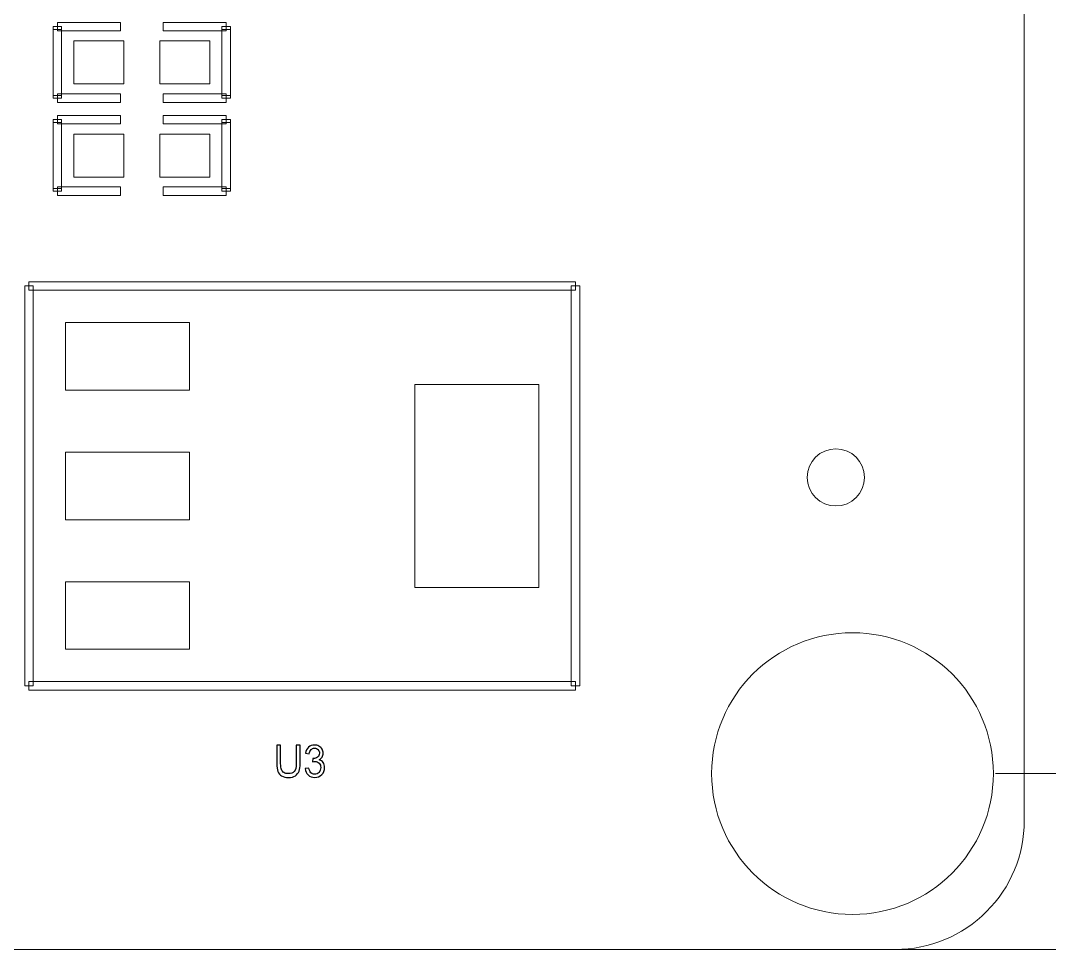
# Model space of a CAD drawing. Header units: millimetres. Extents: x -29.3 to 38.7, y -13.5 to 48.8.
# Drawn here: x 3.3 to 21.56, y -13.54 to 2.95 of the extents above; entities that cross this region are included whole.
import ezdxf

# ---------------------------------------------------------------- set-up
doc = ezdxf.new("R2010")
doc.units = ezdxf.units.MM
doc.header["$MEASUREMENT"] = 0
for name, color, linetype in [('BG_OUTLINE', 7, 'Continuous'), ('PG_SILKSCREEN_TOP', 7, 'Continuous'), ('PIN_TOP', 7, 'Continuous'), ('RD_SILKSCREEN_TOP', 7, 'Continuous')]:
    doc.layers.add(name, color=color, linetype=linetype)

msp = doc.modelspace()

# ---------------------------------------------------------------- linework, layer by layer
at = {"layer": 'BG_OUTLINE', "lineweight": 9}
msp.add_open_spline([(-29.3483, -13.5394), (-29.3483, -13.5394), (18.625, -13.5394), (18.625, -13.5394), (18.625, -13.5394), (18.625, -13.5394), (18.8256, -13.5394), (18.8256, -13.5394), (18.8256, -13.5394), (19.4323, -13.539), (20.014, -13.2977), (20.4427, -12.8684), (20.4427, -12.8684), (20.8714, -12.4392), (21.112, -11.8601), (21.1116, -11.2534), (21.1116, -11.2534), (21.1116, -11.2534), (21.1116, 35.2286), (21.1116, 35.2286), (21.1116, 35.2286), (21.1112, 35.8353), (20.8699, 36.4169), (20.4406, 36.8456), (20.4406, 36.8456), (20.0114, 37.2744), (19.4323, 37.515), (18.8256, 37.5146), (18.8256, 37.5146), (18.8256, 37.5146), (-29.3483, 37.5146), (-29.3483, 37.5146), (-29.3483, 37.5146), (-29.3483, 37.5146), (-29.3483, -13.5394), (-29.3483, -13.5394)], degree=3, knots=[0, 0, 0, 0, 0.1111111, 0.1111111, 0.1111111, 0.1111111, 0.2222222, 0.2222222, 0.2222222, 0.2222222, 0.3333333, 0.3333333, 0.3333333, 0.3333333, 0.4444444, 0.4444444, 0.4444444, 0.4444444, 0.5555556, 0.5555556, 0.5555556, 0.5555556, 0.6666667, 0.6666667, 0.6666667, 0.6666667, 0.7777778, 0.7777778, 0.7777778, 0.7777778, 0.8888889, 0.8888889, 0.8888889, 0.8888889, 1, 1, 1, 1], dxfattribs=at)
at = {"layer": 'BG_OUTLINE', "lineweight": 20}
for points in [[(20.6038, -10.4177), (20.6038, -10.4177), (31.7527, -10.4177), (31.7527, -10.4177)], [(-0.5291, -13.5394), (-0.5291, -13.5394), (38.7026, -13.5394), (38.7026, -13.5394)]]:
    msp.add_open_spline(points, degree=3, dxfattribs=at)
at = {"layer": 'PG_SILKSCREEN_TOP', "lineweight": 9}
for points in [[(4.0273, 2.7903), (4.0273, 2.7903), (3.8749, 2.7903), (3.8749, 2.7903), (3.8749, 2.7903), (3.8749, 2.7903), (3.8749, 2.8411), (3.8749, 2.8411), (3.8749, 2.8411), (3.8749, 2.8411), (4.0273, 2.8411), (4.0273, 2.8411), (4.0273, 2.8411), (4.0273, 2.8411), (4.0273, 2.7903), (4.0273, 2.7903)], [(4.0273, 1.6219), (4.0273, 1.6219), (3.8749, 1.6219), (3.8749, 1.6219), (3.8749, 1.6219), (3.8749, 1.6219), (3.8749, 2.7903), (3.8749, 2.7903), (3.8749, 2.7903), (3.8749, 2.7903), (4.0273, 2.7903), (4.0273, 2.7903), (4.0273, 2.7903), (4.0273, 2.7903), (4.0273, 1.6219), (4.0273, 1.6219)], [(3.9511, 2.7649), (3.9511, 2.7649), (3.9511, 2.9173), (3.9511, 2.9173), (3.9511, 2.9173), (3.9511, 2.9173), (5.0687, 2.9173), (5.0687, 2.9173), (5.0687, 2.9173), (5.0687, 2.9173), (5.0687, 2.7649), (5.0687, 2.7649), (5.0687, 2.7649), (5.0687, 2.7649), (3.9511, 2.7649), (3.9511, 2.7649)], [(6.9483, 2.9173), (6.9483, 2.9173), (6.9483, 2.7649), (6.9483, 2.7649), (6.9483, 2.7649), (6.9483, 2.7649), (5.8307, 2.7649), (5.8307, 2.7649), (5.8307, 2.7649), (5.8307, 2.7649), (5.8307, 2.9173), (5.8307, 2.9173), (5.8307, 2.9173), (5.8307, 2.9173), (6.9483, 2.9173), (6.9483, 2.9173)], [(7.0245, 2.7903), (7.0245, 2.7903), (6.8721, 2.7903), (6.8721, 2.7903), (6.8721, 2.7903), (6.8721, 2.7903), (6.8721, 2.8411), (6.8721, 2.8411), (6.8721, 2.8411), (6.8721, 2.8411), (7.0245, 2.8411), (7.0245, 2.8411), (7.0245, 2.8411), (7.0245, 2.8411), (7.0245, 2.7903), (7.0245, 2.7903)], [(7.0245, 1.6219), (7.0245, 1.6219), (6.8721, 1.6219), (6.8721, 1.6219), (6.8721, 1.6219), (6.8721, 1.6219), (6.8721, 2.7903), (6.8721, 2.7903), (6.8721, 2.7903), (6.8721, 2.7903), (7.0245, 2.7903), (7.0245, 2.7903), (7.0245, 2.7903), (7.0245, 2.7903), (7.0245, 1.6219), (7.0245, 1.6219)], [(5.0687, 1.6473), (5.0687, 1.6473), (5.0687, 1.4949), (5.0687, 1.4949), (5.0687, 1.4949), (5.0687, 1.4949), (3.9511, 1.4949), (3.9511, 1.4949), (3.9511, 1.4949), (3.9511, 1.4949), (3.9511, 1.6473), (3.9511, 1.6473), (3.9511, 1.6473), (3.9511, 1.6473), (5.0687, 1.6473), (5.0687, 1.6473)], [(5.8307, 1.4949), (5.8307, 1.4949), (5.8307, 1.6473), (5.8307, 1.6473), (5.8307, 1.6473), (5.8307, 1.6473), (6.9483, 1.6473), (6.9483, 1.6473), (6.9483, 1.6473), (6.9483, 1.6473), (6.9483, 1.4949), (6.9483, 1.4949), (6.9483, 1.4949), (6.9483, 1.4949), (5.8307, 1.4949), (5.8307, 1.4949)], [(4.0273, 1.5711), (4.0273, 1.5711), (3.8749, 1.5711), (3.8749, 1.5711), (3.8749, 1.5711), (3.8749, 1.5711), (3.8749, 1.6219), (3.8749, 1.6219), (3.8749, 1.6219), (3.8749, 1.6219), (4.0273, 1.6219), (4.0273, 1.6219), (4.0273, 1.6219), (4.0273, 1.6219), (4.0273, 1.5711), (4.0273, 1.5711)], [(7.0245, 1.5711), (7.0245, 1.5711), (6.8721, 1.5711), (6.8721, 1.5711), (6.8721, 1.5711), (6.8721, 1.5711), (6.8721, 1.6219), (6.8721, 1.6219), (6.8721, 1.6219), (6.8721, 1.6219), (7.0245, 1.6219), (7.0245, 1.6219), (7.0245, 1.6219), (7.0245, 1.6219), (7.0245, 1.5711), (7.0245, 1.5711)], [(3.8749, 1.1901), (3.8749, 1.1901), (4.0273, 1.1901), (4.0273, 1.1901), (4.0273, 1.1901), (4.0273, 1.1901), (4.0273, 1.1393), (4.0273, 1.1393), (4.0273, 1.1393), (4.0273, 1.1393), (3.8749, 1.1393), (3.8749, 1.1393), (3.8749, 1.1393), (3.8749, 1.1393), (3.8749, 1.1901), (3.8749, 1.1901)], [(3.8749, 1.1393), (3.8749, 1.1393), (4.0273, 1.1393), (4.0273, 1.1393), (4.0273, 1.1393), (4.0273, 1.1393), (4.0273, -0.0291), (4.0273, -0.0291), (4.0273, -0.0291), (4.0273, -0.0291), (3.8749, -0.0291), (3.8749, -0.0291), (3.8749, -0.0291), (3.8749, -0.0291), (3.8749, 1.1393), (3.8749, 1.1393)], [(5.0687, 1.2663), (5.0687, 1.2663), (5.0687, 1.1139), (5.0687, 1.1139), (5.0687, 1.1139), (5.0687, 1.1139), (3.9511, 1.1139), (3.9511, 1.1139), (3.9511, 1.1139), (3.9511, 1.1139), (3.9511, 1.2663), (3.9511, 1.2663), (3.9511, 1.2663), (3.9511, 1.2663), (5.0687, 1.2663), (5.0687, 1.2663)], [(5.8307, 1.1139), (5.8307, 1.1139), (5.8307, 1.2663), (5.8307, 1.2663), (5.8307, 1.2663), (5.8307, 1.2663), (6.9483, 1.2663), (6.9483, 1.2663), (6.9483, 1.2663), (6.9483, 1.2663), (6.9483, 1.1139), (6.9483, 1.1139), (6.9483, 1.1139), (6.9483, 1.1139), (5.8307, 1.1139), (5.8307, 1.1139)], [(6.8721, 1.1901), (6.8721, 1.1901), (7.0245, 1.1901), (7.0245, 1.1901), (7.0245, 1.1901), (7.0245, 1.1901), (7.0245, 1.1393), (7.0245, 1.1393), (7.0245, 1.1393), (7.0245, 1.1393), (6.8721, 1.1393), (6.8721, 1.1393), (6.8721, 1.1393), (6.8721, 1.1393), (6.8721, 1.1901), (6.8721, 1.1901)], [(6.8721, 1.1393), (6.8721, 1.1393), (7.0245, 1.1393), (7.0245, 1.1393), (7.0245, 1.1393), (7.0245, 1.1393), (7.0245, -0.0291), (7.0245, -0.0291), (7.0245, -0.0291), (7.0245, -0.0291), (6.8721, -0.0291), (6.8721, -0.0291), (6.8721, -0.0291), (6.8721, -0.0291), (6.8721, 1.1393), (6.8721, 1.1393)], [(3.8749, -0.0291), (3.8749, -0.0291), (4.0273, -0.0291), (4.0273, -0.0291), (4.0273, -0.0291), (4.0273, -0.0291), (4.0273, -0.0799), (4.0273, -0.0799), (4.0273, -0.0799), (4.0273, -0.0799), (3.8749, -0.0799), (3.8749, -0.0799), (3.8749, -0.0799), (3.8749, -0.0799), (3.8749, -0.0291), (3.8749, -0.0291)], [(3.9511, -0.1561), (3.9511, -0.1561), (3.9511, -0.0037), (3.9511, -0.0037), (3.9511, -0.0037), (3.9511, -0.0037), (5.0687, -0.0037), (5.0687, -0.0037), (5.0687, -0.0037), (5.0687, -0.0037), (5.0687, -0.1561), (5.0687, -0.1561), (5.0687, -0.1561), (5.0687, -0.1561), (3.9511, -0.1561), (3.9511, -0.1561)], [(6.9483, -0.0037), (6.9483, -0.0037), (6.9483, -0.1561), (6.9483, -0.1561), (6.9483, -0.1561), (6.9483, -0.1561), (5.8307, -0.1561), (5.8307, -0.1561), (5.8307, -0.1561), (5.8307, -0.1561), (5.8307, -0.0037), (5.8307, -0.0037), (5.8307, -0.0037), (5.8307, -0.0037), (6.9483, -0.0037), (6.9483, -0.0037)], [(6.8721, -0.0291), (6.8721, -0.0291), (7.0245, -0.0291), (7.0245, -0.0291), (7.0245, -0.0291), (7.0245, -0.0291), (7.0245, -0.0799), (7.0245, -0.0799), (7.0245, -0.0799), (7.0245, -0.0799), (6.8721, -0.0799), (6.8721, -0.0799), (6.8721, -0.0799), (6.8721, -0.0799), (6.8721, -0.0291), (6.8721, -0.0291)], [(3.371, -1.7624), (3.371, -1.7624), (3.5234, -1.7624), (3.5234, -1.7624), (3.5234, -1.7624), (3.5234, -1.7624), (3.5234, -8.8622), (3.5234, -8.8622), (3.5234, -8.8622), (3.5234, -8.8622), (3.371, -8.8622), (3.371, -8.8622), (3.371, -8.8622), (3.371, -8.8622), (3.371, -1.7624), (3.371, -1.7624)], [(13.1469, -1.6862), (13.1469, -1.6862), (13.1469, -1.8386), (13.1469, -1.8386), (13.1469, -1.8386), (13.1469, -1.8386), (3.4472, -1.8386), (3.4472, -1.8386), (3.4472, -1.8386), (3.4472, -1.8386), (3.4472, -1.6862), (3.4472, -1.6862), (3.4472, -1.6862), (3.4472, -1.6862), (13.1469, -1.6862), (13.1469, -1.6862)], [(13.2231, -8.8622), (13.2231, -8.8622), (13.0707, -8.8622), (13.0707, -8.8622), (13.0707, -8.8622), (13.0707, -8.8622), (13.0707, -1.7624), (13.0707, -1.7624), (13.0707, -1.7624), (13.0707, -1.7624), (13.2231, -1.7624), (13.2231, -1.7624), (13.2231, -1.7624), (13.2231, -1.7624), (13.2231, -8.8622), (13.2231, -8.8622)], [(3.4472, -8.9384), (3.4472, -8.9384), (3.4472, -8.786), (3.4472, -8.786), (3.4472, -8.786), (3.4472, -8.786), (13.1469, -8.786), (13.1469, -8.786), (13.1469, -8.786), (13.1469, -8.786), (13.1469, -8.9384), (13.1469, -8.9384), (13.1469, -8.9384), (13.1469, -8.9384), (3.4472, -8.9384), (3.4472, -8.9384)]]:
    msp.add_open_spline(points, degree=3, knots=[0, 0, 0, 0, 0.25, 0.25, 0.25, 0.25, 0.5, 0.5, 0.5, 0.5, 0.75, 0.75, 0.75, 0.75, 1, 1, 1, 1], dxfattribs=at)
at = {"layer": 'PIN_TOP', "lineweight": 9}
for points in [[(4.2432, 1.8286), (4.2432, 1.8286), (4.2432, 2.5906), (4.2432, 2.5906), (4.2432, 2.5906), (4.2432, 2.5906), (5.1322, 2.5906), (5.1322, 2.5906), (5.1322, 2.5906), (5.1322, 2.5906), (5.1322, 1.8286), (5.1322, 1.8286), (5.1322, 1.8286), (5.1322, 1.8286), (4.2432, 1.8286), (4.2432, 1.8286)], [(5.7672, 1.8286), (5.7672, 1.8286), (5.7672, 2.5906), (5.7672, 2.5906), (5.7672, 2.5906), (5.7672, 2.5906), (6.6562, 2.5906), (6.6562, 2.5906), (6.6562, 2.5906), (6.6562, 2.5906), (6.6562, 1.8286), (6.6562, 1.8286), (6.6562, 1.8286), (6.6562, 1.8286), (5.7672, 1.8286), (5.7672, 1.8286)], [(5.1322, 0.9325), (5.1322, 0.9325), (5.1322, 0.1705), (5.1322, 0.1705), (5.1322, 0.1705), (5.1322, 0.1705), (4.2432, 0.1705), (4.2432, 0.1705), (4.2432, 0.1705), (4.2432, 0.1705), (4.2432, 0.9325), (4.2432, 0.9325), (4.2432, 0.9325), (4.2432, 0.9325), (5.1322, 0.9325), (5.1322, 0.9325)], [(6.6562, 0.9325), (6.6562, 0.9325), (6.6562, 0.1705), (6.6562, 0.1705), (6.6562, 0.1705), (6.6562, 0.1705), (5.7672, 0.1705), (5.7672, 0.1705), (5.7672, 0.1705), (5.7672, 0.1705), (5.7672, 0.9325), (5.7672, 0.9325), (5.7672, 0.9325), (5.7672, 0.9325), (6.6562, 0.9325), (6.6562, 0.9325)], [(4.0983, -2.4124), (4.0983, -2.4124), (6.2982, -2.4124), (6.2982, -2.4124), (6.2982, -2.4124), (6.2982, -2.4124), (6.2982, -3.6123), (6.2982, -3.6123), (6.2982, -3.6123), (6.2982, -3.6123), (4.0983, -3.6123), (4.0983, -3.6123), (4.0983, -3.6123), (4.0983, -3.6123), (4.0983, -2.4124), (4.0983, -2.4124)], [(10.2982, -3.5124), (10.2982, -3.5124), (12.4981, -3.5124), (12.4981, -3.5124), (12.4981, -3.5124), (12.4981, -3.5124), (12.4981, -7.1123), (12.4981, -7.1123), (12.4981, -7.1123), (12.4981, -7.1123), (10.2982, -7.1123), (10.2982, -7.1123), (10.2982, -7.1123), (10.2982, -7.1123), (10.2982, -3.5124), (10.2982, -3.5124)], [(4.0983, -4.7124), (4.0983, -4.7124), (6.2982, -4.7124), (6.2982, -4.7124), (6.2982, -4.7124), (6.2982, -4.7124), (6.2982, -5.9123), (6.2982, -5.9123), (6.2982, -5.9123), (6.2982, -5.9123), (4.0983, -5.9123), (4.0983, -5.9123), (4.0983, -5.9123), (4.0983, -5.9123), (4.0983, -4.7124), (4.0983, -4.7124)], [(18.2767, -5.1599), (18.2767, -4.8794), (18.0493, -4.6519), (17.7687, -4.6519), (17.7687, -4.6519), (17.4882, -4.6519), (17.2607, -4.8794), (17.2607, -5.1599), (17.2607, -5.1599), (17.2607, -5.4405), (17.4882, -5.6679), (17.7687, -5.6679), (17.7687, -5.6679), (18.0493, -5.6679), (18.2767, -5.4405), (18.2767, -5.1599)], [(4.0983, -7.0124), (4.0983, -7.0124), (6.2982, -7.0124), (6.2982, -7.0124), (6.2982, -7.0124), (6.2982, -7.0124), (6.2982, -8.2123), (6.2982, -8.2123), (6.2982, -8.2123), (6.2982, -8.2123), (4.0983, -8.2123), (4.0983, -8.2123), (4.0983, -8.2123), (4.0983, -8.2123), (4.0983, -7.0124), (4.0983, -7.0124)], [(20.5636, -10.4177), (20.5636, -9.037), (19.4443, -7.9177), (18.0636, -7.9177), (18.0636, -7.9177), (16.6829, -7.9177), (15.5636, -9.037), (15.5636, -10.4177), (15.5636, -10.4177), (15.5636, -11.7984), (16.6829, -12.9177), (18.0636, -12.9177), (18.0636, -12.9177), (19.4443, -12.9177), (20.5636, -11.7985), (20.5636, -10.4178)]]:
    msp.add_open_spline(points, degree=3, knots=[0, 0, 0, 0, 0.25, 0.25, 0.25, 0.25, 0.5, 0.5, 0.5, 0.5, 0.75, 0.75, 0.75, 0.75, 1, 1, 1, 1], dxfattribs=at)
at = {"layer": 'RD_SILKSCREEN_TOP', "color": 8}
for points, knots in [([(8.1893, -9.9133), (8.1893, -9.9133), (8.2591, -9.9133), (8.2591, -9.9133), (8.2591, -9.9133), (8.2591, -9.9133), (8.2591, -10.239), (8.2591, -10.239), (8.2591, -10.239), (8.2591, -10.2955), (8.2531, -10.3405), (8.2411, -10.3739), (8.2411, -10.3739), (8.2291, -10.4072), (8.2075, -10.4342), (8.1761, -10.4551), (8.1761, -10.4551), (8.1449, -10.4761), (8.1038, -10.4865), (8.053, -10.4865), (8.053, -10.4865), (8.0037, -10.4865), (7.9631, -10.4774), (7.9319, -10.4592), (7.9319, -10.4592), (7.9004, -10.4411), (7.878, -10.4147), (7.8646, -10.3802), (7.8646, -10.3802), (7.851, -10.3457), (7.8444, -10.2987), (7.8444, -10.239), (7.8444, -10.239), (7.8444, -10.239), (7.8444, -9.9133), (7.8444, -9.9133), (7.8444, -9.9133), (7.8444, -9.9133), (7.9142, -9.9133), (7.9142, -9.9133), (7.9142, -9.9133), (7.9142, -9.9133), (7.9142, -10.2386), (7.9142, -10.2386), (7.9142, -10.2386), (7.9142, -10.2875), (7.9185, -10.3236), (7.9269, -10.3467), (7.9269, -10.3467), (7.9354, -10.3699), (7.9501, -10.3878), (7.9708, -10.4004), (7.9708, -10.4004), (7.9916, -10.413), (8.0169, -10.4193), (8.0468, -10.4193), (8.0468, -10.4193), (8.0982, -10.4193), (8.1348, -10.4068), (8.1567, -10.3819), (8.1567, -10.3819), (8.1784, -10.3571), (8.1893, -10.3093), (8.1893, -10.2386), (8.1893, -10.2386), (8.1893, -10.2386), (8.1893, -9.9133), (8.1893, -9.9133)], [0, 0, 0, 0, 0.0588235, 0.0588235, 0.0588235, 0.0588235, 0.1176471, 0.1176471, 0.1176471, 0.1176471, 0.1764706, 0.1764706, 0.1764706, 0.1764706, 0.2352941, 0.2352941, 0.2352941, 0.2352941, 0.2941176, 0.2941176, 0.2941176, 0.2941176, 0.3529412, 0.3529412, 0.3529412, 0.3529412, 0.4117647, 0.4117647, 0.4117647, 0.4117647, 0.4705882, 0.4705882, 0.4705882, 0.4705882, 0.5294118, 0.5294118, 0.5294118, 0.5294118, 0.5882353, 0.5882353, 0.5882353, 0.5882353, 0.6470588, 0.6470588, 0.6470588, 0.6470588, 0.7058824, 0.7058824, 0.7058824, 0.7058824, 0.7647059, 0.7647059, 0.7647059, 0.7647059, 0.8235294, 0.8235294, 0.8235294, 0.8235294, 0.8823529, 0.8823529, 0.8823529, 0.8823529, 0.9411765, 0.9411765, 0.9411765, 0.9411765, 1, 1, 1, 1]), ([(8.3494, -10.3281), (8.3494, -10.3281), (8.414, -10.3189), (8.414, -10.3189), (8.414, -10.3189), (8.4215, -10.3581), (8.4342, -10.3863), (8.452, -10.4037), (8.452, -10.4037), (8.4699, -10.421), (8.4917, -10.4297), (8.5173, -10.4297), (8.5173, -10.4297), (8.5477, -10.4297), (8.5735, -10.4184), (8.5945, -10.3958), (8.5945, -10.3958), (8.6154, -10.3732), (8.6259, -10.3453), (8.6259, -10.3119), (8.6259, -10.3119), (8.6259, -10.2802), (8.6163, -10.2539), (8.5968, -10.2333), (8.5968, -10.2333), (8.5773, -10.2127), (8.5526, -10.2024), (8.5227, -10.2024), (8.5227, -10.2024), (8.5104, -10.2024), (8.4952, -10.205), (8.4771, -10.2101), (8.4771, -10.2101), (8.4771, -10.2101), (8.4843, -10.1493), (8.4843, -10.1493), (8.4843, -10.1493), (8.4886, -10.1499), (8.492, -10.1501), (8.4947, -10.1501), (8.4947, -10.1501), (8.5221, -10.1501), (8.547, -10.1424), (8.5691, -10.127), (8.5691, -10.127), (8.5912, -10.1117), (8.6022, -10.0879), (8.6022, -10.0559), (8.6022, -10.0559), (8.6022, -10.0306), (8.5942, -10.0094), (8.5781, -9.9929), (8.5781, -9.9929), (8.562, -9.9762), (8.5412, -9.9678), (8.5158, -9.9678), (8.5158, -9.9678), (8.4906, -9.9678), (8.4697, -9.9764), (8.4529, -9.9932), (8.4529, -9.9932), (8.4362, -10.0101), (8.4253, -10.0356), (8.4206, -10.0694), (8.4206, -10.0694), (8.4206, -10.0694), (8.3558, -10.0571), (8.3558, -10.0571), (8.3558, -10.0571), (8.3637, -10.0106), (8.3817, -9.9747), (8.4097, -9.9492), (8.4097, -9.9492), (8.4379, -9.9238), (8.4728, -9.9109), (8.5145, -9.9109), (8.5145, -9.9109), (8.5432, -9.9109), (8.5697, -9.9176), (8.5939, -9.9307), (8.5939, -9.9307), (8.618, -9.944), (8.6367, -9.9619), (8.6495, -9.9848), (8.6495, -9.9848), (8.6623, -10.0076), (8.6687, -10.0318), (8.6687, -10.0575), (8.6687, -10.0575), (8.6687, -10.0818), (8.6627, -10.1039), (8.6504, -10.124), (8.6504, -10.124), (8.6381, -10.144), (8.62, -10.1598), (8.5961, -10.1717), (8.5961, -10.1717), (8.6273, -10.1793), (8.6514, -10.1953), (8.6687, -10.2196), (8.6687, -10.2196), (8.686, -10.2437), (8.6946, -10.274), (8.6946, -10.3104), (8.6946, -10.3104), (8.6946, -10.3596), (8.6779, -10.4013), (8.6442, -10.4356), (8.6442, -10.4356), (8.6107, -10.4698), (8.5683, -10.4869), (8.5169, -10.4869), (8.5169, -10.4869), (8.4706, -10.4869), (8.4322, -10.4722), (8.4017, -10.4426), (8.4017, -10.4426), (8.3711, -10.4133), (8.3537, -10.3751), (8.3494, -10.3281)], [0, 0, 0, 0, 0.0333333, 0.0333333, 0.0333333, 0.0333333, 0.0666667, 0.0666667, 0.0666667, 0.0666667, 0.1, 0.1, 0.1, 0.1, 0.1333333, 0.1333333, 0.1333333, 0.1333333, 0.1666667, 0.1666667, 0.1666667, 0.1666667, 0.2, 0.2, 0.2, 0.2, 0.2333333, 0.2333333, 0.2333333, 0.2333333, 0.2666667, 0.2666667, 0.2666667, 0.2666667, 0.3, 0.3, 0.3, 0.3, 0.3333333, 0.3333333, 0.3333333, 0.3333333, 0.3666667, 0.3666667, 0.3666667, 0.3666667, 0.4, 0.4, 0.4, 0.4, 0.4333333, 0.4333333, 0.4333333, 0.4333333, 0.4666667, 0.4666667, 0.4666667, 0.4666667, 0.5, 0.5, 0.5, 0.5, 0.5333333, 0.5333333, 0.5333333, 0.5333333, 0.5666667, 0.5666667, 0.5666667, 0.5666667, 0.6, 0.6, 0.6, 0.6, 0.6333333, 0.6333333, 0.6333333, 0.6333333, 0.6666667, 0.6666667, 0.6666667, 0.6666667, 0.7, 0.7, 0.7, 0.7, 0.7333333, 0.7333333, 0.7333333, 0.7333333, 0.7666667, 0.7666667, 0.7666667, 0.7666667, 0.8, 0.8, 0.8, 0.8, 0.8333333, 0.8333333, 0.8333333, 0.8333333, 0.8666667, 0.8666667, 0.8666667, 0.8666667, 0.9, 0.9, 0.9, 0.9, 0.9333333, 0.9333333, 0.9333333, 0.9333333, 0.9666667, 0.9666667, 0.9666667, 0.9666667, 1, 1, 1, 1])]:
    msp.add_open_spline(points, degree=3, knots=knots, dxfattribs=at)

doc.saveas('drawing.dxf')
